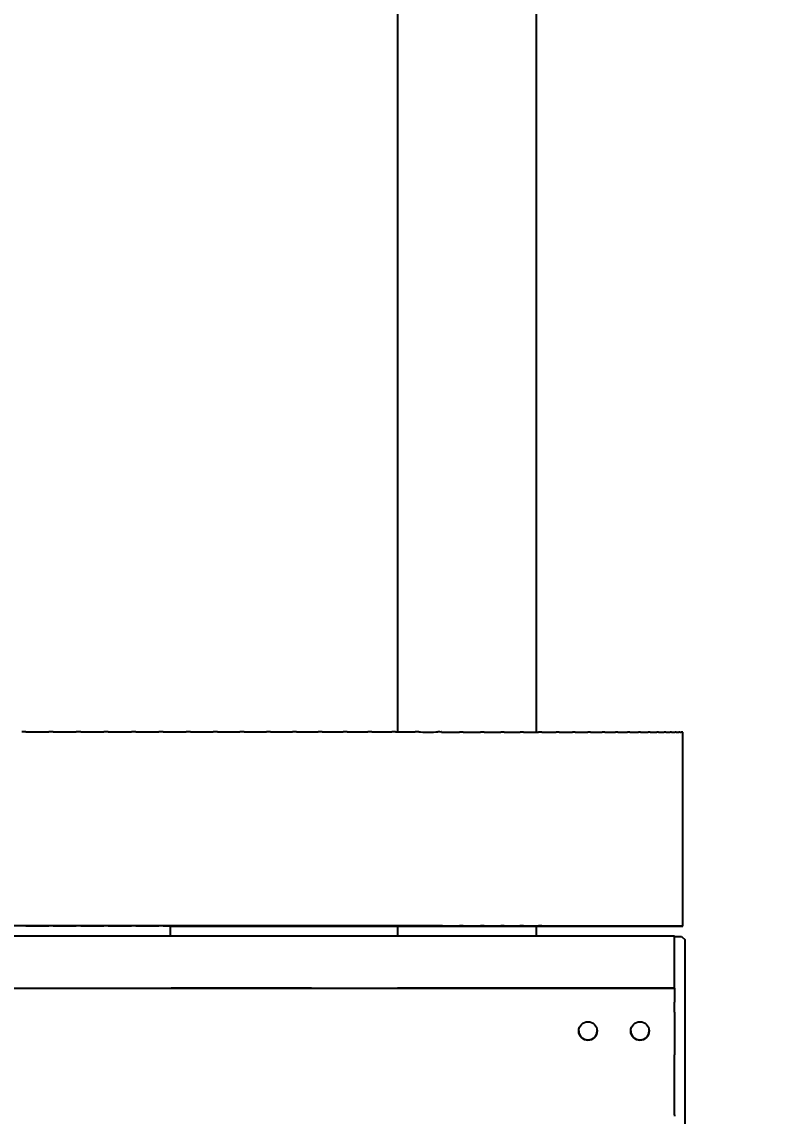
# Model space of a CAD drawing. Header units: inches. Extents: x 19 to 24202, y 17 to 31220.
# Drawn here: x 23050.5 to 23268.4, y 2868.2 to 3184.1 of the extents above; entities that cross this region are included whole.
import ezdxf

# ---------------------------------------------------------------- set-up
doc = ezdxf.new("R2010")
doc.units = ezdxf.units.IN
doc.header["$MEASUREMENT"] = 0
doc.layers.add('AM_5', color=3, linetype='Continuous', lineweight=25)
doc.styles.add('Aktuální-ISO', font='arial.ttf')
doc.styles.get("Standard").update_dxf_attribs({"font": 'arial.ttf'})
doc.dimstyles.new('AM_ISO$0', dxfattribs={"dimtxt": 3.5, "dimasz": 3.5, "dimexe": 1, "dimexo": 1, "dimgap": 1.5, "dimtad": 1, "dimdsep": 46, "dimtxsty": 'Standard', "dimcen": 0, "dimclrd": 256, "dimclre": 256, "dimclrt": 2, "dimadec": 0, "dimazin": 2, "dimtp": 0.1, "dimtm": 0.1, "dimtfac": 0.71, "dimtdec": 3, "dimtmove": 0, "dimatfit": 3, "dimfxl": 1, "dimlwd": -1, "dimlwe": -1, "dimarcsym": 1})

# ---------------------------------------------------------------- blocks, each defined once
blk = doc.blocks.new('*D35')
at = {"layer": 'AM_5', "linetype": 'ByBlock', "transparency": 16777216}
for p, q in [((23079.87, 3500.02), (23675.45, 3500.02)), ((23674.45, 3395.02), (23674.45, 2129.02)), ((23079.87, 2024.02), (23675.45, 2024.02))]:
    blk.add_line(p, q, dxfattribs=at)
at = {"layer": 'AM_5', "transparency": 16777216}
for points in [[(23656.95, 3395.02), (23691.95, 3395.02), (23674.45, 3500.02)], [(23656.95, 2129.02), (23691.95, 2129.02), (23674.45, 2024.02)]]:
    blk.add_solid(points, dxfattribs=at)
at = {"layer": 'Defpoints', "color": 0, "transparency": 16777216}
for p in [(23078.87, 3500.02), (23078.87, 2024.02), (23674.45, 2024.02)]:
    blk.add_point(p, dxfattribs=at)
at = {"layer": 'AM_5', "color": 2, "transparency": 16777216, "insert": (23562.16, 2762.02), "char_height": 105, "attachment_point": 5, "rotation": 90, "style": 'Aktuální-ISO'}
blk.add_mtext('1,48 [4´10´´]', dxfattribs=at)

msp = doc.modelspace()

# ---------------------------------------------------------------- linework, layer by layer
at = {"color": 253}
for p, q in [((23158.865, 3380.016), (23158.865, 2979.125)), ((23198.865, 3380.016), (23198.865, 2979.119)), ((23241.218, 2923.099), (23241.218, 2979.099)), ((23093.365, 2920.158), (23093.365, 2923.126)), ((23095.269, 2923.067), (23095.269, 2923.067)), ((23103.099, 2923.068), (23103.099, 2923.067)), ((23110.857, 2923.068), (23110.857, 2923.068)), ((23118.526, 2923.068), (23118.526, 2923.068)), ((23126.089, 2923.069), (23126.089, 2923.068)), ((23133.53, 2923.069), (23133.53, 2923.069)), ((23140.834, 2923.07), (23140.834, 2923.07)), ((23147.984, 2923.071), (23147.984, 2923.07)), ((23154.966, 2923.072), (23154.966, 2923.071)), ((23158.865, 2923.072), (23158.865, 2920.158)), ((23161.765, 2923.072), (23161.765, 2923.072)), ((23168.366, 2923.073), (23168.366, 2923.072)), ((23174.755, 2923.074), (23174.755, 2923.073)), ((23180.919, 2923.075), (23180.919, 2923.074)), ((23186.844, 2923.076), (23186.844, 2923.075)), ((23192.517, 2923.077), (23192.517, 2923.076)), ((23197.927, 2923.078), (23197.927, 2923.077)), ((23198.865, 2923.078), (23198.865, 2920.156)), ((23203.062, 2923.079), (23203.062, 2923.078)), ((23207.911, 2923.081), (23207.911, 2923.08)), ((23212.464, 2923.082), (23212.464, 2923.081)), ((23216.711, 2923.083), (23216.711, 2923.082)), ((23220.643, 2923.084), (23220.643, 2923.083)), ((23224.251, 2923.086), (23224.251, 2923.085)), ((23227.528, 2923.087), (23227.528, 2923.086)), ((23230.467, 2923.089), (23230.467, 2923.087)), ((23233.061, 2923.09), (23233.061, 2923.089)), ((23235.306, 2923.091), (23235.306, 2923.09)), ((23237.195, 2923.093), (23237.195, 2923.092)), ((23238.726, 2923.094), (23238.726, 2923.093)), ((23239.895, 2923.096), (23239.895, 2923.094)), ((23240.699, 2923.097), (23240.699, 2923.096)), ((23241.137, 2923.099), (23241.137, 2923.097)), ((23158.865, 2920.158), (23028.865, 2920.158)), ((23238.865, 2905.143), (23238.865, 2920.143)), ((23238.865, 2920.13), (23240.865, 2920.13)), ((23240.865, 2920.13), (23241.865, 2919.13)), ((23241.865, 2820.13), (23241.865, 2919.13)), ((22886.73, 2905.126), (23238.865, 2905.126)), ((23028.865, 2905.158), (23158.865, 2905.158)), ((23098.865, 2905.138), (23128.865, 2905.138)), ((23128.865, 2905.136), (23098.865, 2905.136)), ((23098.865, 2905.133), (23128.865, 2905.133)), ((23128.865, 2905.131), (23098.865, 2905.131)), ((23238.865, 2905.143), (23238.865, 2905.13)), ((23238.865, 2905.13), (23238.865, 2902.183)), ((23238.865, 2902.183), (23238.865, 2901.088)), ((23238.865, 2898.274), (23238.865, 2901.088)), ((23238.865, 2898.274), (23238.865, 2898.173)), ((23238.865, 2898.173), (23238.865, 2886.002)), ((23238.865, 2886.002), (23238.865, 2885.902)), ((23238.865, 2868.588), (23238.865, 2885.902)), ((23238.865, 2868.588), (23238.865, 2868.234))]:
    msp.add_line(p, q, dxfattribs=at)
for centre in [(23213.865, 2892.837), (23228.865, 2892.837)]:
    msp.add_circle(centre, 2.65, dxfattribs=at)
for centre in [(23213.865, 2892.838), (23228.865, 2892.838)]:
    msp.add_arc(centre, 2.65, 180.00317, 359.99683, dxfattribs=at)
for centre, major_axis, start_param, end_param in [((23068.865, 2979.098), (172.36, 0), 1.6722321, 1.6773963), ((23051.432, 2979.13), (0.2, 0), 0.1477011, 1.6722321), ((23054.934, 2979.13), (-3.34, 0), 0.1477011, 3.1270409), ((23058.473, 2979.13), (-0.2, 0), 4.772789, 6.2831853), ((23068.865, 2979.098), (172.36, 0), 1.6260322, 1.6311964), ((23059.361, 2979.13), (0.2, 0), 0.1015012, 1.6260322), ((23062.883, 2979.13), (-3.34, 0), 0.1015012, 3.1095274), ((23066.421, 2979.13), (-0.2, 0), 4.7265891, 6.2511201), ((23068.865, 2979.098), (172.36, 0), 1.5798323, 1.5849965), ((23067.31, 2979.13), (0.2, 0), 0.0553014, 1.5798323), ((23070.844, 2979.13), (-3.34, 0), 0.0553014, 3.0633275), ((23074.373, 2979.13), (-0.2, 0), 4.6803892, 6.2049202), ((23068.865, 2979.098), (172.36, 0), 1.5336324, 1.5387966), ((23075.262, 2979.13), (0.2, 0), 0.0091015, 1.5336324), ((23078.802, 2979.13), (-3.34, 0), 0.0091015, 3.0171277), ((23082.314, 2979.13), (-0.2, 0), 4.6341893, 6.1587203), ((23068.865, 2979.098), (172.36, 0), 1.4874325, 1.4925967), ((23083.201, 2979.13), (0.2, 0), 0.0000865, 1.4874761), ((23086.738, 2979.13), (-3.34, 0), 0.0381931, 2.9709278), ((23090.227, 2979.13), (-0.2, 0), 4.5879894, 6.1125204), ((23068.865, 2979.098), (172.36, 0), 1.4412326, 1.4463968), ((23091.109, 2979.13), (0.2, 0), 0.0000228, 1.4412442), ((23094.636, 2979.13), (-3.34, 0), 0.0857575, 2.9247279), ((23098.093, 2979.13), (-0.2, 0), 4.5417896, 6.0663205), ((23068.865, 2979.098), (172.36, 0), 1.3950328, 1.4001969), ((23098.969, 2979.129), (0.2, 0), 6.2831561, 7.678203), ((23102.48, 2979.129), (-3.34, 0), 0.1333246, 2.878528), ((23105.898, 2979.129), (-0.2, 0), 4.4955897, 6.0201206), ((23068.865, 2979.098), (172.36, 0), 1.3488329, 1.353997), ((23106.766, 2979.129), (0.2, 0), 6.2831354, 7.631992), ((23110.251, 2979.129), (-3.34, 0), 0.180896, 2.8323281), ((23113.623, 2979.129), (-0.2, 0), 4.4493898, 5.9739207), ((23068.865, 2979.098), (172.36, 0), 1.302633, 1.3077971), ((23114.481, 2979.129), (0.2, 0), 0.0001074, 1.3026904), ((23117.934, 2979.129), (-3.34, 0), 0.2284733, 2.7861282), ((23121.253, 2979.128), (-0.2, 0), 4.4031899, 5.9277209), ((23068.865, 2979.098), (172.36, 0), 1.2564331, 1.2615972), ((23122.099, 2979.128), (0.2, 0), 0.0000442, 1.2564573), ((23125.513, 2979.128), (-3.34, 0), 0.276058, 2.7399283), ((23128.771, 2979.128), (-0.2, 0), 4.35699, 5.881521), ((23068.865, 2979.098), (172.36, 0), 1.2102332, 1.2153973), ((23129.604, 2979.128), (0.2, 0), 0.0000286, 1.2102493), ((23132.97, 2979.128), (-3.34, 0), 0.3236517, 2.6937284), ((23136.161, 2979.127), (-0.2, 0), 4.3107892, 5.8353181), ((23068.865, 2979.098), (172.36, 0), 1.1640333, 1.1691974), ((23136.978, 2979.127), (0.2, 0), 0.0000019, 1.1640344), ((23140.291, 2979.127), (-3.34, 0), 0.3712561, 2.6475285), ((23143.408, 2979.127), (-0.2, 0), 4.2645891, 5.7891182), ((23068.865, 2979.098), (172.36, 0), 1.1178334, 1.1229975), ((23144.208, 2979.127), (0.2, 0), 0.0000755, 1.1178784), ((23147.459, 2979.127), (3.34, 0), 3.5604606, 5.7429165), ((23150.495, 2979.126), (-0.2, 0), 4.2183889, 5.7429183), ((23068.865, 2979.098), (172.36, 0), 1.0716335, 1.0767977), ((23151.277, 2979.126), (0.2, 0), 0.000002, 1.0716348), ((23154.46, 2979.126), (3.34, 0), 3.6080919, 5.6967168), ((23157.408, 2979.125), (-0.2, 0), 4.1721888, 5.6967184), ((23068.865, 2979.098), (172.36, 0), 1.0254336, 1.0305978), ((23158.17, 2979.125), (0.2, 0), 0.0000287, 1.0254518), ((23161.278, 2979.125), (3.34, 0), 3.6557392, 5.6505172), ((23164.133, 2979.125), (-0.2, 0), 4.1259887, 5.6505186), ((23068.865, 2979.098), (172.36, 0), 0.9792337, 0.9843979), ((23164.872, 2979.125), (0.2, 0), 0.0000242, 0.9792496), ((23167.898, 2979.124), (3.34, 0), 3.7034046, 5.6043175), ((23170.654, 2979.124), (-0.2, 0), 4.0797885, 5.6043187), ((23068.865, 2979.098), (172.36, 0), 0.9330338, 0.938198), ((23171.369, 2979.124), (0.2, 0), 0.000024, 0.9330501), ((23174.308, 2979.123), (3.34, 0), 3.7510899, 5.5581179), ((23176.957, 2979.123), (-0.2, 0), 4.0335883, 5.5581188), ((23068.865, 2979.098), (172.36, 0), 0.8868339, 0.8919981), ((23177.648, 2979.123), (0.2, 0), 6.2831825, 7.1700173), ((23180.492, 2979.122), (3.34, 0), 3.7987974, 5.5119183), ((23183.03, 2979.122), (-0.2, 0), 3.9873881, 5.5119189), ((23068.865, 2979.098), (172.36, 0), 0.840634, 0.8457982), ((23183.694, 2979.122), (0.2, 0), 6.2831083, 7.1237637), ((23186.438, 2979.121), (3.34, 0), 3.8465292, 5.4657187), ((23188.86, 2979.121), (-0.2, 0), 3.941188, 5.465719), ((23068.865, 2979.098), (172.36, 0), 0.7944342, 0.7995983), ((23189.496, 2979.121), (0.2, 0), 0, 0.7944342), ((23192.134, 2979.12), (3.34, 0), 3.8942877, 5.4195191), ((23194.433, 2979.12), (-0.2, 0), 3.8949878, 5.4195191), ((23068.865, 2979.098), (172.36, 0), 0.7482343, 0.7533984), ((23195.04, 2979.12), (0.2, 0), 0.0000546, 0.7482763), ((23197.566, 2979.119), (3.34, 0), 3.9420754, 5.3733195), ((23199.739, 2979.119), (-0.2, 0), 3.8487876, 5.3733192), ((23068.865, 2979.098), (172.36, 0), 0.7020344, 0.7071985), ((23200.315, 2979.119), (0.2, 0), 6.2831723, 6.9852094), ((23202.723, 2979.118), (3.34, 0), 3.989895, 5.3271199), ((23204.765, 2979.118), (-0.2, 0), 3.8025875, 5.3271193), ((23068.865, 2979.098), (172.36, 0), 0.6558345, 0.6609986), ((23205.309, 2979.118), (0.2, 0), 0.000082, 0.6559013), ((23207.595, 2979.117), (3.34, 0), 4.0377493, 5.2809203), ((23209.501, 2979.117), (-0.2, 0), 3.7563873, 5.2809194), ((23068.865, 2979.098), (172.36, 0), 0.6096346, 0.6147987), ((23210.012, 2979.116), (0.2, 0), 6.2831551, 6.8927946), ((23212.171, 2979.116), (3.34, 0), 4.0856415, 5.2347207), ((23213.937, 2979.115), (-0.2, 0), 3.7101871, 5.2347195), ((23068.865, 2979.098), (172.36, 0), 0.5634347, 0.5685989), ((23214.414, 2979.115), (0.2, 0), 0, 0.5634347), ((23216.441, 2979.115), (3.34, 0), 4.1335749, 5.188521), ((23218.063, 2979.114), (-0.2, 0), 3.663987, 5.1885196), ((23068.865, 2979.098), (172.36, 0), 0.5172348, 0.522399), ((23218.505, 2979.114), (0.2, 0), 0.0000163, 0.5172491), ((23220.396, 2979.113), (3.34, 0), 4.1815529, 5.1423214), ((23221.871, 2979.113), (-0.2, 0), 3.6177869, 5.1423197), ((23068.865, 2979.098), (172.36, 0), 0.4710349, 0.4761991), ((23222.277, 2979.113), (0.2, 0), 0.0000367, 0.4710678), ((23224.028, 2979.112), (3.34, 0), 4.2295796, 5.0961217), ((23225.353, 2979.112), (-0.2, 0), 3.5715868, 5.0961198), ((23068.865, 2979.098), (172.36, 0), 0.424835, 0.4299992), ((23225.721, 2979.111), (0.2, 0), 6.2830891, 6.7079323), ((23227.328, 2979.111), (3.34, 0), 4.277659, 5.049922), ((23228.5, 2979.11), (0.2, 0), 0.3837993, 1.9083303), ((23068.865, 2979.098), (172.36, 0), 0.3786351, 0.3837993), ((23228.831, 2979.11), (0.2, 0), 0.0000599, 0.3786909), ((23230.291, 2979.109), (3.34, 0), 4.3257968, 5.003723), ((23231.307, 2979.109), (0.2, 0), 0.3375994, 1.8621304), ((23068.865, 2979.098), (172.36, 0), 0.3324352, 0.3375994), ((23231.6, 2979.109), (0.2, 0), 0.0000428, 0.3324758), ((23232.908, 2979.108), (3.34, 0), 4.3739959, 4.9575231), ((23233.768, 2979.107), (0.2, 0), 0.2913995, 1.8159305), ((23068.865, 2979.098), (172.36, 0), 0.2862353, 0.2913995), ((23234.021, 2979.107), (0.2, 0), 6.2831464, 6.5693833), ((23235.176, 2979.107), (3.34, 0), 4.422263, 4.9113232), ((23235.876, 2979.106), (0.2, 0), 0.2451996, 1.7697306), ((23068.865, 2979.098), (172.36, 0), 0.2400354, 0.2451996), ((23237.089, 2979.105), (3.34, 0), 4.4706042, 4.8651233), ((23237.628, 2979.105), (0.2, 0), 0.1989997, 1.7235307), ((23068.865, 2979.098), (172.36, 0), 0.1938356, 0.1989997), ((23238.643, 2979.104), (3.34, 0), 4.5190263, 4.8189234), ((23239.019, 2979.103), (0.2, 0), 0.1527998, 1.6773308), ((23068.865, 2979.098), (172.36, 0), 0.1476357, 0.1527998), ((23239.152, 2979.103), (0.2, 0), 6.2830984, 6.430735), ((23239.835, 2979.102), (3.34, 0), 4.5675367, 4.7727235), ((23240.048, 2979.102), (0.2, 0), 0.1065999, 1.6311309), ((23068.865, 2979.098), (172.36, 0), 0.1014358, 0.1065999), ((23240.661, 2979.101), (3.34, 0), 4.6161438, 4.7265237), ((23240.711, 2979.1), (0.2, 0), 0.0604, 1.584931), ((23068.865, 2979.098), (172.36, 0), 0.0552359, 0.0604), ((23240.763, 2979.1), (0.2, 0), 0, 0.0552359), ((23241.121, 2979.099), (3.34, 0), 4.6648568, 4.6803238), ((23241.008, 2979.099), (0.2, 0), 0.0142001, 1.5387311), ((23068.865, 2979.098), (172.36, 0), 0.009036, 0.0142001), ((23068.865, 2923.098), (-152, 0), 1.7326868, 7.6920912), ((23068.865, 2923.098), (172.36, 0), 1.6722321, 1.6773963), ((23051.432, 2923.13), (0.2, 0), 0.1477011, 1.6722321), ((23054.934, 2923.13), (3.34, 0), 3.2892938, 6.29732), ((23058.473, 2923.13), (-0.2, 0), 4.772789, 6.29732), ((23068.865, 2923.098), (172.36, 0), 1.6260322, 1.6311964), ((23059.361, 2923.13), (0.2, 0), 0.1015012, 1.6260322), ((23062.883, 2923.13), (3.34, 0), 3.2430939, 6.2511201), ((23066.421, 2923.13), (-0.2, 0), 4.7265891, 6.2511201), ((23068.865, 2923.098), (172.36, 0), 1.5798323, 1.5849965), ((23067.31, 2923.13), (0.2, 0), 0.0553013, 1.5798323), ((23070.844, 2923.13), (3.34, 0), 3.196894, 6.2049202), ((23074.373, 2923.13), (-0.2, 0), 4.6803892, 6.2049202), ((23068.865, 2923.098), (172.36, 0), 1.5336324, 1.5387966), ((23075.262, 2923.13), (0.2, 0), 0.0091015, 1.5336324), ((23078.802, 2923.13), (3.34, 0), 3.1506941, 6.1587203), ((23082.314, 2923.13), (-0.2, 0), 4.6341893, 6.1587203), ((23068.865, 2923.098), (172.36, 0), 1.4874325, 1.4925967), ((23083.201, 2923.13), (0.2, 0), 6.2460869, 7.7706178), ((23086.738, 2923.13), (3.34, 0), 3.1044942, 6.1125204), ((23090.227, 2923.13), (-0.2, 0), 4.5879895, 6.1125204), ((23068.865, 2923.098), (172.36, 0), 1.4412326, 1.4463968), ((23091.109, 2923.13), (0.2, 0), 6.199887, 7.7244179), ((23094.636, 2923.13), (3.34, 0), 3.0582943, 6.0663205), ((23090.716, 2923.067), (3.34, 0), 0.193901, 0.6549235), ((23094.19, 2923.067), (-0.2, 0), 0.193901, 1.718432), ((23068.865, 2923.098), (-172.36, 0), 1.718432, 1.7235961), ((23098.589, 2923.067), (-3.34, 0), 3.3816936, 6.3897198), ((23095.069, 2923.067), (0.2, 0), 4.8651888, 6.1766515), ((23095.069, 2923.067), (0.2, 0), 0, 0.1065345), ((23098.093, 2923.13), (-0.2, 0), 4.5417896, 6.0663205), ((23068.865, 2923.098), (172.36, 0), 1.3950328, 1.4001969), ((23102.48, 2923.129), (3.34, 0), 3.0120944, 6.0201206), ((23098.969, 2923.129), (0.2, 0), 6.1536871, 7.6782181), ((23102.027, 2923.067), (-0.2, 0), 0.2401009, 1.7646319), ((23068.865, 2923.098), (-172.36, 0), 1.7646319, 1.769796), ((23106.398, 2923.067), (-3.34, 0), 3.4278935, 6.4359197), ((23102.899, 2923.067), (0.2, 0), 4.9113887, 6.4359197), ((23105.898, 2923.129), (-0.2, 0), 4.4955897, 6.0201206), ((23068.865, 2923.098), (172.36, 0), 1.3488329, 1.353997), ((23110.251, 2923.129), (3.34, 0), 2.9658945, 5.9739207), ((23106.766, 2923.129), (0.2, 0), 6.1074872, 7.6320182), ((23109.794, 2923.068), (-0.2, 0), 0.2863008, 1.8108318), ((23068.865, 2923.098), (-172.36, 0), 1.8108318, 1.8159959), ((23114.127, 2923.068), (-3.34, 0), 3.4740934, 6.4821195), ((23110.657, 2923.068), (0.2, 0), 4.9575886, 6.4821195), ((23113.623, 2923.129), (-0.2, 0), 4.4493898, 5.9739207), ((23068.865, 2923.098), (172.36, 0), 1.302633, 1.3077971), ((23117.934, 2923.129), (3.34, 0), 2.9196947, 5.9277208), ((23114.481, 2923.129), (0.2, 0), 6.0612873, 7.5858183), ((23117.473, 2923.068), (-0.2, 0), 0.3325007, 1.8570317), ((23068.865, 2923.098), (-172.36, 0), 1.8570317, 1.8621958), ((23121.76, 2923.068), (-3.34, 0), 3.5202932, 6.5283194), ((23118.326, 2923.068), (0.2, 0), 5.0037885, 6.5283194), ((23121.253, 2923.128), (-0.2, 0), 4.4031899, 5.9277209), ((23068.865, 2923.098), (172.36, 0), 1.2564331, 1.2615972), ((23125.513, 2923.128), (-3.34, 0), 6.0150929, 9.0231188), ((23122.099, 2923.128), (0.2, 0), 6.0150874, 7.5396184), ((23125.049, 2923.068), (-0.2, 0), 0.3787006, 1.9032316), ((23068.865, 2923.098), (-172.36, 0), 1.9032316, 1.9083957), ((23129.279, 2923.069), (-3.34, 0), 3.5664931, 6.5745193), ((23125.889, 2923.068), (0.2, 0), 5.0499884, 6.5745193), ((23128.771, 2923.128), (0.2, 0), 1.2154003, 2.7399335), ((23068.865, 2923.098), (172.36, 0), 1.2102332, 1.2153973), ((23132.97, 2923.128), (-3.34, 0), 5.9688928, 8.9769187), ((23129.604, 2923.128), (0.2, 0), 5.9688875, 7.4934185), ((23132.505, 2923.069), (-0.2, 0), 0.4249005, 1.9494315), ((23068.865, 2923.098), (-172.36, 0), 1.9494315, 1.9545956), ((23136.67, 2923.069), (-3.34, 0), 3.612693, 6.6207192), ((23133.33, 2923.069), (0.2, 0), 5.0961883, 6.6207192), ((23136.161, 2923.127), (0.2, 0), 1.1692004, 2.6937334), ((23068.865, 2923.098), (172.36, 0), 1.1640333, 1.1691974), ((23140.291, 2923.127), (-3.34, 0), 5.9226927, 8.9307186), ((23136.978, 2923.127), (0.2, 0), 5.9226876, 7.4472186), ((23139.825, 2923.07), (-0.2, 0), 0.4711033, 1.9956324), ((23068.865, 2923.098), (-172.36, 0), 1.9956324, 2.0007966), ((23143.916, 2923.07), (-3.34, 0), 3.6588929, 6.6669191), ((23140.634, 2923.07), (0.2, 0), 5.1423881, 6.6669191), ((23143.408, 2923.127), (0.2, 0), 1.1230005, 2.6475333), ((23068.865, 2923.098), (172.36, 0), 1.1178334, 1.1229975), ((23147.459, 2923.127), (-3.34, 0), 5.8764926, 8.8845184), ((23144.208, 2923.127), (0.2, 0), 5.8764877, 7.4010187), ((23146.993, 2923.07), (-0.2, 0), 0.5173032, 2.0418325), ((23068.865, 2923.098), (-172.36, 0), 2.0418325, 2.0469967), ((23151.002, 2923.07), (-3.34, 0), 3.7050928, 6.713119), ((23147.784, 2923.07), (0.2, 0), 5.188588, 6.713119), ((23150.495, 2923.126), (0.2, 0), 1.0768006, 2.6013331), ((23068.865, 2923.098), (172.36, 0), 1.0716335, 1.0767977), ((23154.46, 2923.126), (-3.34, 0), 5.8302924, 8.8383183), ((23151.277, 2923.126), (0.2, 0), 5.8302878, 7.3548188), ((23153.995, 2923.071), (-0.2, 0), 0.5635031, 2.0880326), ((23068.865, 2923.098), (-172.36, 0), 2.0880326, 2.0931968), ((23157.913, 2923.071), (-3.34, 0), 3.7512927, 6.7593189), ((23154.766, 2923.071), (0.2, 0), 5.2347879, 6.7593189), ((23157.408, 2923.125), (0.2, 0), 1.0306007, 2.555133), ((23161.278, 2923.125), (-3.34, 0), 5.7840923, 8.7921181), ((23068.865, 2923.098), (172.36, 0), 1.0254336, 1.0305978), ((23158.17, 2923.125), (0.2, 0), 5.784088, 7.3086189), ((23160.815, 2923.072), (-0.2, 0), 0.609703, 2.1342328), ((23164.633, 2923.072), (-3.34, 0), 3.7974926, 6.8055188), ((23068.865, 2923.098), (-172.36, 0), 2.1342328, 2.139397), ((23161.565, 2923.072), (0.2, 0), 5.2809878, 6.8055188), ((23164.133, 2923.125), (0.2, 0), 0.9844008, 2.5089328), ((23167.898, 2923.124), (-3.34, 0), 5.7378922, 8.745918), ((23068.865, 2923.098), (172.36, 0), 0.9792337, 0.9843979), ((23164.872, 2923.125), (0.2, 0), 5.7378881, 7.262419), ((23167.439, 2923.072), (-0.2, 0), 0.6559029, 2.1804329), ((23171.149, 2923.073), (-3.34, 0), 3.8436925, 6.8517187), ((23068.865, 2923.098), (-172.36, 0), 2.1804329, 2.1855971), ((23168.166, 2923.072), (0.2, 0), 5.3271877, 6.8517187), ((23170.654, 2923.124), (0.2, 0), 0.9382009, 2.4627326), ((23174.308, 2923.123), (-3.34, 0), 5.691692, 8.6997178), ((23068.865, 2923.098), (172.36, 0), 0.9330338, 0.938198), ((23171.369, 2923.124), (0.2, 0), 5.6916882, 7.2162191), ((23173.852, 2923.073), (-0.2, 0), 0.7021028, 2.2266331), ((23177.447, 2923.074), (-3.34, 0), 3.8898924, 6.8979186), ((23068.865, 2923.098), (-172.36, 0), 2.2266331, 2.2317973), ((23174.555, 2923.073), (0.2, 0), 5.3733876, 6.8979186), ((23180.492, 2923.122), (-3.34, 0), 5.6454918, 8.6535176), ((23176.957, 2923.123), (0.2, 0), 0.892001, 2.4165325), ((23068.865, 2923.098), (172.36, 0), 0.8868339, 0.8919981), ((23177.648, 2923.123), (0.2, 0), 5.6454883, 7.1700192), ((23183.513, 2923.075), (-3.34, 0), 3.9360923, 6.9441185), ((23180.041, 2923.074), (-0.2, 0), 0.7483027, 2.2728333), ((23068.865, 2923.098), (-172.36, 0), 2.2728333, 2.2779974), ((23180.719, 2923.074), (0.2, 0), 5.4195875, 6.9441185), ((23186.438, 2923.121), (-3.34, 0), 5.5992917, 8.6073175), ((23183.03, 2923.122), (0.2, 0), 0.8458011, 2.3703323), ((23068.865, 2923.098), (172.36, 0), 0.840634, 0.8457982), ((23183.694, 2923.122), (0.2, 0), 5.5992884, 7.1238194), ((23189.335, 2923.076), (-3.34, 0), 3.9822922, 6.9903184), ((23185.994, 2923.075), (-0.2, 0), 0.7945025, 2.3190334), ((23068.865, 2923.098), (-172.36, 0), 2.3190334, 2.3241976), ((23186.644, 2923.075), (0.2, 0), 0, 0.7071331), ((23192.134, 2923.12), (-3.34, 0), 5.5530915, 8.5611173), ((23188.86, 2923.121), (0.2, 0), 0.7996012, 2.3241321), ((23068.865, 2923.098), (172.36, 0), 0.7944342, 0.7995983), ((23189.496, 2923.121), (0.2, 0), 5.5530885, 7.0776195), ((23194.899, 2923.077), (-3.34, 0), 4.0284921, 7.0365183), ((23191.696, 2923.076), (-0.2, 0), 0.8407024, 2.3652336), ((23068.865, 2923.098), (-172.36, 0), 2.3652336, 2.3703978), ((23192.317, 2923.076), (0.2, 0), 5.5119873, 7.0365182), ((23197.566, 2923.119), (-3.34, 0), 5.5068913, 8.5149171), ((23194.433, 2923.12), (0.2, 0), 0.7534013, 2.277932), ((23068.865, 2923.098), (172.36, 0), 0.7482343, 0.7533984), ((23195.04, 2923.12), (0.2, 0), 5.5068886, 7.0314196), ((23200.195, 2923.078), (-3.34, 0), 4.074692, 7.0827181), ((23197.136, 2923.077), (-0.2, 0), 0.8869023, 2.4114338), ((23068.865, 2923.098), (-172.36, 0), 2.4114338, 2.4165979), ((23197.727, 2923.077), (0.2, 0), 5.5581872, 7.0827181), ((23202.723, 2923.118), (-3.34, 0), 5.4606912, 8.4687169), ((23199.739, 2923.119), (0.2, 0), 0.7072014, 2.2317318), ((23068.865, 2923.098), (172.36, 0), 0.7020344, 0.7071985), ((23200.315, 2923.119), (0.2, 0), 0, 0.7020344), ((23205.21, 2923.079), (-3.34, 0), 4.1208918, 7.128918), ((23202.302, 2923.078), (-0.2, 0), 0.9331022, 2.457634), ((23068.865, 2923.098), (-172.36, 0), 2.457634, 2.4627981), ((23202.862, 2923.078), (0.2, 0), 5.6043871, 7.128918), ((23207.595, 2923.117), (-3.34, 0), 5.414491, 8.4225168), ((23204.765, 2923.118), (0.2, 0), 0.6610016, 2.1855316), ((23068.865, 2923.098), (172.36, 0), 0.6558345, 0.6609986), ((23205.309, 2923.118), (0.2, 0), 5.4144888, 6.9390198), ((23209.934, 2923.08), (-3.34, 0), 4.1670917, 7.1751179), ((23207.184, 2923.08), (-0.2, 0), 0.9793021, 2.5038341), ((23068.865, 2923.098), (-172.36, 0), 2.5038341, 2.5089983), ((23207.711, 2923.08), (0.2, 0), 5.650587, 7.1751179), ((23212.171, 2923.116), (-3.34, 0), 5.3682908, 8.3763166), ((23209.501, 2923.117), (0.2, 0), 0.6148017, 2.1393315), ((23068.865, 2923.098), (172.36, 0), 0.6096346, 0.6147987), ((23210.012, 2923.116), (0.2, 0), 5.3682889, 6.8928199), ((23214.357, 2923.081), (-3.34, 0), 4.2132916, 7.2213178), ((23211.77, 2923.081), (-0.2, 0), 1.025502, 2.5500343), ((23068.865, 2923.098), (-172.36, 0), 2.5500343, 2.5551985), ((23212.264, 2923.081), (0.2, 0), 5.6967869, 7.2213178), ((23216.441, 2923.115), (-3.34, 0), 5.3220907, 8.3301165), ((23213.937, 2923.115), (0.2, 0), 0.5686018, 2.0931313), ((23068.865, 2923.098), (172.36, 0), 0.5634347, 0.5685989), ((23214.414, 2923.115), (0.2, 0), 5.322089, 6.84662), ((23218.47, 2923.083), (-3.34, 0), 4.2594915, 7.2675177), ((23216.052, 2923.082), (-0.2, 0), 1.0717019, 2.5962344), ((23068.865, 2923.098), (-172.36, 0), 2.5962344, 2.6013986), ((23220.396, 2923.113), (-3.34, 0), 5.2758906, 8.2839164), ((23216.511, 2923.082), (0.2, 0), 5.7429867, 7.2675177), ((23218.063, 2923.114), (0.2, 0), 0.5224019, 2.0469312), ((23068.865, 2923.098), (172.36, 0), 0.5172348, 0.522399), ((23222.263, 2923.084), (-3.34, 0), 4.3056914, 7.3137176), ((23218.505, 2923.114), (0.2, 0), 5.2758891, 6.8004201), ((23220.019, 2923.083), (-0.2, 0), 1.1179018, 2.6424346), ((23068.865, 2923.098), (-172.36, 0), 2.6424346, 2.6475987), ((23224.028, 2923.112), (-3.34, 0), 5.2296893, 8.2377154), ((23220.443, 2923.083), (0.2, 0), 5.7891866, 7.3137176), ((23221.871, 2923.113), (0.2, 0), 0.476202, 2.0007311), ((23225.729, 2923.085), (-3.34, 0), 4.3518913, 7.3599175), ((23068.865, 2923.098), (172.36, 0), 0.4710349, 0.4761991), ((23222.277, 2923.113), (0.2, 0), 5.2296893, 6.7542202), ((23227.328, 2923.111), (-3.34, 0), 5.1834894, 8.1915156), ((23223.664, 2923.084), (-0.2, 0), 1.1641017, 2.6886347), ((23068.865, 2923.098), (-172.36, 0), 2.6886347, 2.6937989), ((23224.051, 2923.085), (0.2, 0), 5.8353865, 7.3599175), ((23228.861, 2923.087), (-3.34, 0), 4.3980912, 7.4061174), ((23225.353, 2923.112), (0.2, 0), 0.4299992, 1.9545301), ((23068.865, 2923.098), (172.36, 0), 0.424835, 0.4299992), ((23225.721, 2923.111), (0.2, 0), 5.1834894, 6.7080203), ((23230.291, 2923.109), (-3.34, 0), 5.1372895, 8.1453157), ((23226.978, 2923.086), (-0.2, 0), 1.2103016, 2.7348348), ((23068.865, 2923.098), (-172.36, 0), 2.7348348, 2.739999), ((23227.328, 2923.086), (0.2, 0), 5.8815864, 7.4061174), ((23231.651, 2923.088), (-3.34, 0), 4.4442911, 7.4523173), ((23228.5, 2923.11), (0.2, 0), 0.3837993, 1.9083303), ((23068.865, 2923.098), (172.36, 0), 0.3786351, 0.3837993), ((23228.831, 2923.11), (0.2, 0), 5.1372895, 6.6618204), ((23232.908, 2923.108), (-3.34, 0), 5.0910896, 8.0991158), ((23229.955, 2923.087), (0.2, 0), 4.3980912, 5.9226222), ((23068.865, 2923.098), (172.36, 0), 5.9226222, 5.9277863), ((23230.267, 2923.087), (0.2, 0), 5.9277863, 7.4523173), ((23234.093, 2923.089), (-3.34, 0), 4.490491, 7.4985172), ((23231.307, 2923.109), (0.2, 0), 0.3375994, 1.8621304), ((23235.176, 2923.107), (-3.34, 0), 5.0448897, 8.0529159), ((23068.865, 2923.098), (172.36, 0), 0.3324352, 0.3375994), ((23231.6, 2923.109), (0.2, 0), 5.0910896, 6.6156205), ((23236.183, 2923.091), (-3.34, 0), 4.5366909, 7.5447171), ((23232.588, 2923.089), (0.2, 0), 4.4442911, 5.9688221), ((23068.865, 2923.098), (172.36, 0), 5.9688221, 5.9739862), ((23232.861, 2923.089), (0.2, 0), 5.9739862, 7.4985172), ((23237.089, 2923.105), (-3.34, 0), 4.9986898, 8.006716), ((23233.768, 2923.107), (0.2, 0), 0.2913995, 1.8159305), ((23068.865, 2923.098), (172.36, 0), 0.2862353, 0.2913995), ((23234.021, 2923.107), (0.2, 0), 5.0448897, 6.5694207), ((23237.916, 2923.092), (-3.34, 0), 4.5828908, 7.590917), ((23234.872, 2923.09), (0.2, 0), 4.490491, 6.015022), ((23238.643, 2923.104), (-3.34, 0), 4.9524899, 7.9605161), ((23068.865, 2923.098), (172.36, 0), 6.015022, 6.0201861), ((23235.106, 2923.09), (0.2, 0), 6.0201861, 7.5447171), ((23239.288, 2923.094), (-3.34, 0), 4.6290907, 7.6371168), ((23235.876, 2923.106), (0.2, 0), 0.2451996, 1.7697306), ((23068.865, 2923.098), (172.36, 0), 0.2400354, 0.2451996), ((23236.089, 2923.106), (0.2, 0), 4.9986898, 6.5232207), ((23239.835, 2923.102), (-3.34, 0), 4.90629, 7.9143162), ((23236.802, 2923.091), (0.2, 0), 4.5366909, 6.0612218), ((23240.296, 2923.095), (-3.34, 0), 4.6752906, 7.6833167), ((23068.865, 2923.098), (172.36, 0), 6.0612218, 6.066386), ((23236.995, 2923.092), (0.2, 0), 6.066386, 7.590917), ((23240.661, 2923.101), (-3.34, 0), 4.8600901, 7.8681163), ((23240.939, 2923.097), (-3.34, 0), 4.7214904, 7.7295166), ((23237.628, 2923.105), (0.2, 0), 0.1989997, 1.7235307), ((23241.121, 2923.099), (-3.34, 0), 4.8138902, 7.8219164), ((23068.865, 2923.098), (172.36, 0), 0.1938356, 0.1989997), ((23237.801, 2923.104), (0.2, 0), 4.9524899, 6.4770209), ((23241.214, 2923.098), (-3.34, 0), 4.7676903, 7.7757165), ((23238.373, 2923.093), (0.2, 0), 4.5828908, 6.1074217), ((23238.526, 2923.093), (0.2, 0), 6.1125859, 7.6371169), ((23068.865, 2923.098), (172.36, 0), 6.1074217, 6.1125859), ((23239.019, 2923.103), (0.2, 0), 0.1527998, 1.6773308), ((23239.152, 2923.103), (0.2, 0), 4.90629, 6.430821), ((23068.865, 2923.098), (172.36, 0), 0.1476357, 0.1527998), ((23239.582, 2923.094), (0.2, 0), 4.6290907, 6.1536216), ((23239.695, 2923.094), (0.2, 0), 6.1587858, 7.6833167), ((23068.865, 2923.098), (172.36, 0), 6.1536216, 6.1587858), ((23240.048, 2923.102), (0.2, 0), 0.1065999, 1.6311309), ((23240.14, 2923.102), (0.2, 0), 4.8600901, 6.1817502), ((23068.865, 2923.098), (172.36, 0), 0.1014358, 0.1065999), ((23240.14, 2923.102), (0.2, 0), 0, 0.1014358), ((23240.427, 2923.096), (0.2, 0), 4.6752906, 6.1998215), ((23240.499, 2923.096), (0.2, 0), 6.2049857, 7.7295166), ((23068.865, 2923.098), (172.36, 0), 6.1998215, 6.2049857), ((23240.711, 2923.1), (0.2, 0), 0.0604, 1.584931), ((23240.763, 2923.1), (0.2, 0), 4.8138902, 6.2279494), ((23240.906, 2923.097), (0.2, 0), 4.7214904, 6.2460214), ((23068.865, 2923.098), (172.36, 0), 0.0552359, 0.0604), ((23240.937, 2923.097), (0.2, 0), 6.2511856, 7.7757165), ((23241.008, 2923.099), (0.2, 0), 0.0142001, 1.5387311), ((23241.018, 2923.099), (0.2, 0), 4.7676903, 6.2922213), ((23068.865, 2923.098), (172.36, 0), 6.2460214, 6.2511856), ((23068.865, 2923.098), (172.36, 0), 0.009036, 0.0142001), ((23158.865, 2920.143), (80, 0), 6.2831852, 7.8539816), ((23098.865, 2905.137), (-5.25, 0), 4.712389, 7.8539816), ((23098.865, 2905.132), (-5.25, 0), 4.712389, 7.8539816), ((23128.865, 2905.137), (5.25, 0), 4.712389, 7.8539816), ((23128.865, 2905.132), (5.25, 0), 4.712389, 7.8539816), ((23158.865, 2905.143), (80, 0), 6.2831851, 7.8539816)]:
    msp.add_ellipse(centre, major_axis=major_axis, ratio=0.0001837, start_param=start_param, end_param=end_param, dxfattribs=at)
for centre in [(23215.865, 2905.137), (23215.865, 2905.132)]:
    msp.add_ellipse(centre, major_axis=(-5.25, 0), ratio=0.0001837, dxfattribs=at)

# ---------------------------------------------------------------- dimensions: what is measured, and where the dimension line sits
at = {"layer": 'AM_5'}
dim = msp.add_linear_dim(base=(23674.451, 2024.016), p1=(23078.865, 3500.016), p2=(23078.865, 2024.016), angle=90, text='1,48 [4´10´´]', dimstyle='AM_ISO$0', override={"dimtxt": 105, "dimasz": 105, "dimgap": 45, "dimpost": '', "dimtxsty": 'Aktuální-ISO', "dimadec": 2}, dxfattribs=at)
dim.commit()
dim.dimension.update_dxf_attribs({"geometry": '*D35', "text_midpoint": (23562.161, 2762.016)})

doc.saveas('drawing.dxf')
